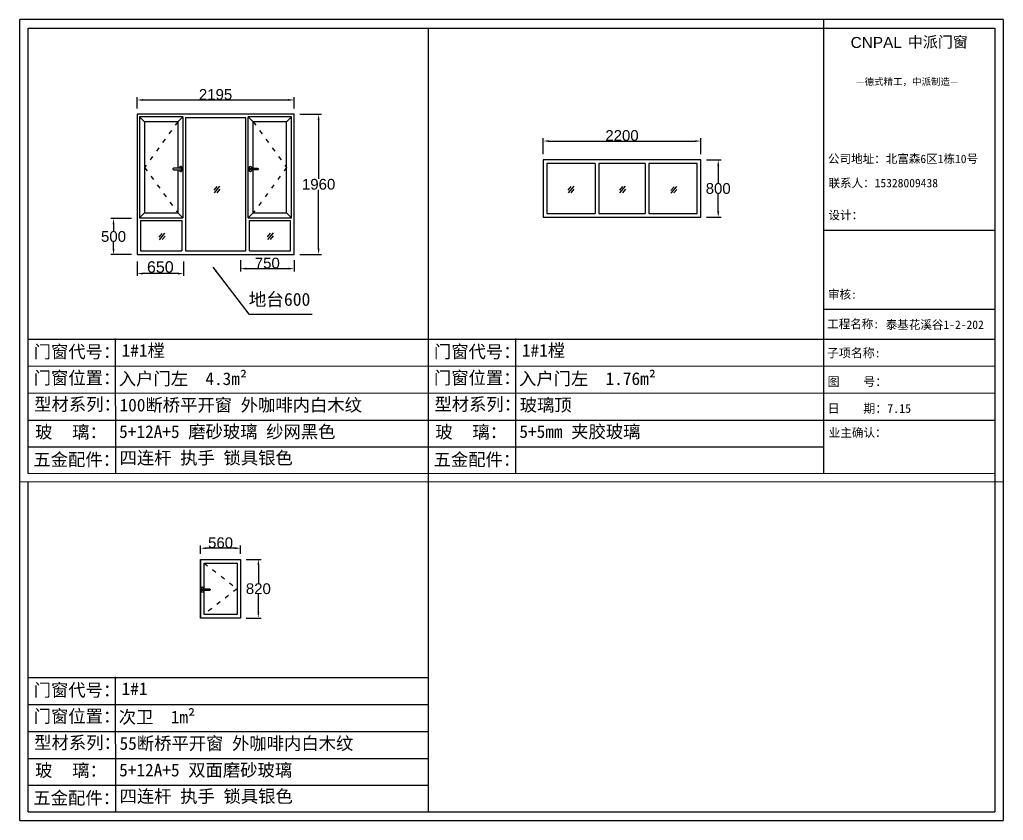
# Model space of a CAD drawing. Header units: inches. Extents: x -138455 to 599497, y -747149 to 13167.
# Drawn here: x 203117 to 216865, y -158557 to -147359 of the extents above; entities that cross this region are included whole.
import ezdxf

# ---------------------------------------------------------------- set-up
doc = ezdxf.new("R2010")
doc.units = ezdxf.units.IN
doc.header["$MEASUREMENT"] = 0
doc.header["$PDMODE"] = 35
doc.header["$PDSIZE"] = -3
doc.linetypes.add('ACAD_ISO03W100', pattern=[30, 12, -18])
doc.layers.add('0 @ 1', color=7, linetype='Continuous')
doc.styles.add('Annotative', font='arialbd.ttf')
doc.styles.add('MtXpl_', font='')
doc.styles.get("Standard").update_dxf_attribs({"font": 'arial.ttf'})
doc.styles.get('MtXpl_').set_extended_font_data('SimSun')
doc.dimstyles.get("Standard").update_dxf_attribs({"dimtxt": 80, "dimasz": 70, "dimexe": 40, "dimexo": 80, "dimgap": 0, "dimtad": 1, "dimtih": 1, "dimtoh": 1, "dimdec": 0, "dimzin": 0, "dimdsep": 46, "dimtxsty": 'Standard', "dimcen": 0.09, "dimadec": 0, "dimazin": 0, "dimtfac": 1, "dimtdec": 0, "dimtofl": 0, "dimtmove": 0, "dimatfit": 3, "dimfxl": 0, "dimtolj": 1, "dimtzin": 0, "dimarcsym": 0})

# ---------------------------------------------------------------- blocks, each defined once
blk = doc.blocks.new('*D399')
at = {"color": 0, "lineweight": -2, "transparency": 16777216}
for p, q in [((206285, -154908), (206493, -154908)), ((206453, -154988), (206453, -155242)), ((206453, -155648), (206453, -155395)), ((206285, -155728), (206493, -155728))]:
    blk.add_line(p, q, dxfattribs=at)
at = {"color": 0, "transparency": 16777216}
for points in [[(206440, -154988), (206466, -154988), (206453, -154908)], [(206440, -155648), (206466, -155648), (206453, -155728)]]:
    blk.add_solid(points, dxfattribs=at)
at = {"layer": 'Defpoints', "color": 0, "transparency": 16777216}
for p in [(206205, -154908), (206205, -155728), (206453, -155728)]:
    blk.add_point(p, dxfattribs=at)
at = {"color": 0, "transparency": 16777216, "insert": (206453, -155318), "char_height": 150, "attachment_point": 5}
blk.add_mtext('\\A1;820', dxfattribs=at)
blk = doc.blocks.new('*D400')
at = {"color": 0, "lineweight": -2, "transparency": 16777216}
for p, q in [((205645, -154828), (205645, -154711)), ((206125, -154751), (205725, -154751)), ((206205, -154828), (206205, -154711))]:
    blk.add_line(p, q, dxfattribs=at)
at = {"color": 0, "transparency": 16777216}
for points in [[(205725, -154738), (205725, -154764), (205645, -154751)], [(206125, -154738), (206125, -154764), (206205, -154751)]]:
    blk.add_solid(points, dxfattribs=at)
at = {"layer": 'Defpoints', "color": 0, "transparency": 16777216}
for p in [(205645, -154751), (205645, -154908), (206205, -154908)]:
    blk.add_point(p, dxfattribs=at)
at = {"color": 0, "transparency": 16777216, "insert": (205925, -154675), "char_height": 150, "attachment_point": 5}
blk.add_mtext('\\A1;560', dxfattribs=at)
blk = doc.blocks.new('dzcs')
blk.add_lwpolyline([(142182, -3328), (142182, -3342, 0.414214), (142196, -3355), (142196, -3355, 0.414214), (142209, -3342), (142209, -3294, 0.414214), (142196, -3280), (142196, -3280, 0.414214), (142182, -3294), (142182, -3308)], format="xyb")
blk.add_lwpolyline([(142096, -3328), (142196, -3328, 0.414214), (142206, -3318), (142206, -3318, 0.414214), (142196, -3308), (142096, -3308, 0.414214), (142086, -3318), (142086, -3318, 0.414214)], format="xyb", close=True)
blk = doc.blocks.new('*D824')
at = {"color": 0, "lineweight": -2, "transparency": 16777216}
for p, q in [((204678, -150142), (204389, -150142)), ((204429, -150222), (204429, -150316)), ((204429, -150562), (204429, -150469)), ((204678, -150642), (204389, -150642))]:
    blk.add_line(p, q, dxfattribs=at)
at = {"color": 0, "transparency": 16777216}
for points in [[(204415, -150222), (204442, -150222), (204429, -150142)], [(204415, -150562), (204442, -150562), (204429, -150642)]]:
    blk.add_solid(points, dxfattribs=at)
at = {"layer": 'Defpoints', "color": 0, "transparency": 16777216}
for p in [(204758, -150142), (204429, -150642), (204758, -150642)]:
    blk.add_point(p, dxfattribs=at)
at = {"color": 0, "transparency": 16777216, "insert": (204429, -150392), "char_height": 150, "attachment_point": 5}
blk.add_mtext('\\A1;500', dxfattribs=at)
blk = doc.blocks.new('*D825')
at = {"color": 0, "lineweight": -2, "transparency": 16777216}
for p, q in [((204758, -148602), (204758, -148442)), ((206953, -148602), (206953, -148442)), ((204838, -148482), (206873, -148482))]:
    blk.add_line(p, q, dxfattribs=at)
at = {"color": 0, "transparency": 16777216}
for points in [[(204838, -148469), (204838, -148495), (204758, -148482)], [(206873, -148469), (206873, -148495), (206953, -148482)]]:
    blk.add_solid(points, dxfattribs=at)
at = {"layer": 'Defpoints', "color": 0, "transparency": 16777216}
for p in [(206953, -148482), (204758, -148682), (206953, -148682)]:
    blk.add_point(p, dxfattribs=at)
at = {"color": 0, "transparency": 16777216, "insert": (205855, -148406), "char_height": 150, "attachment_point": 5}
blk.add_mtext('\\A1;2195', dxfattribs=at)
blk = doc.blocks.new('*D826')
at = {"color": 0, "lineweight": -2, "transparency": 16777216}
for p, q in [((207033, -148682), (207335, -148682)), ((207295, -148762), (207295, -149586)), ((207295, -150562), (207295, -149739)), ((207033, -150642), (207335, -150642))]:
    blk.add_line(p, q, dxfattribs=at)
at = {"color": 0, "transparency": 16777216}
for points in [[(207282, -148762), (207308, -148762), (207295, -148682)], [(207282, -150562), (207308, -150562), (207295, -150642)]]:
    blk.add_solid(points, dxfattribs=at)
at = {"layer": 'Defpoints', "color": 0, "transparency": 16777216}
for p in [(206953, -148682), (206953, -150642), (207295, -150642)]:
    blk.add_point(p, dxfattribs=at)
at = {"color": 0, "transparency": 16777216, "insert": (207295, -149662), "char_height": 150, "attachment_point": 5}
blk.add_mtext('\\A1;1960', dxfattribs=at)
blk = doc.blocks.new('123as')
at = {"color": 0}
for p, q in [((90189, 51387), (90252, 51462)), ((90194, 51330), (90312, 51470)), ((90251, 51335), (90314, 51410))]:
    blk.add_line(p, q, dxfattribs=at)
blk = doc.blocks.new('*D827')
at = {"color": 0, "lineweight": -2, "transparency": 16777216}
for p, q in [((212715, -149321), (212920, -149321)), ((212880, -149401), (212880, -149645)), ((212880, -150041), (212880, -149798)), ((212715, -150121), (212920, -150121))]:
    blk.add_line(p, q, dxfattribs=at)
at = {"color": 0, "transparency": 16777216}
for points in [[(212867, -149401), (212894, -149401), (212880, -149321)], [(212867, -150041), (212894, -150041), (212880, -150121)]]:
    blk.add_solid(points, dxfattribs=at)
at = {"layer": 'Defpoints', "color": 0, "transparency": 16777216}
for p in [(212635, -149321), (212635, -150121), (212880, -150121)]:
    blk.add_point(p, dxfattribs=at)
at = {"color": 0, "transparency": 16777216, "insert": (212880, -149721), "char_height": 150, "attachment_point": 5}
blk.add_mtext('\\A1;800', dxfattribs=at)
blk = doc.blocks.new('*D828')
at = {"color": 0, "lineweight": -2, "transparency": 16777216}
for p, q in [((210435, -149241), (210435, -149017)), ((212635, -149241), (212635, -149017)), ((210515, -149057), (212555, -149057))]:
    blk.add_line(p, q, dxfattribs=at)
at = {"color": 0, "transparency": 16777216}
for points in [[(210515, -149044), (210515, -149070), (210435, -149057)], [(212555, -149044), (212555, -149070), (212635, -149057)]]:
    blk.add_solid(points, dxfattribs=at)
at = {"layer": 'Defpoints', "color": 0, "transparency": 16777216}
for p in [(212635, -149057), (210435, -149321), (212635, -149321)]:
    blk.add_point(p, dxfattribs=at)
at = {"color": 0, "transparency": 16777216, "insert": (211535, -148980), "char_height": 150, "attachment_point": 5}
blk.add_mtext('\\A1;2200', dxfattribs=at)
blk = doc.blocks.new('*D829')
at = {"color": 0, "lineweight": -2, "transparency": 16777216}
for p, q in [((206203, -150722), (206203, -150881)), ((206953, -150722), (206953, -150881)), ((206283, -150841), (206873, -150841))]:
    blk.add_line(p, q, dxfattribs=at)
at = {"color": 0, "transparency": 16777216}
for points in [[(206283, -150827), (206283, -150854), (206203, -150841)], [(206873, -150827), (206873, -150854), (206953, -150841)]]:
    blk.add_solid(points, dxfattribs=at)
at = {"layer": 'Defpoints', "color": 0, "transparency": 16777216}
for p in [(206203, -150642), (206953, -150642), (206953, -150841)]:
    blk.add_point(p, dxfattribs=at)
at = {"color": 0, "transparency": 16777216, "insert": (206578, -150764), "char_height": 150, "attachment_point": 5}
blk.add_mtext('\\A1;750', dxfattribs=at)
blk = doc.blocks.new('*D1097')
at = {"color": 0, "lineweight": -2, "transparency": 16777216}
for p, q in [((204758, -150742), (204758, -150940)), ((205408, -150742), (205408, -150940)), ((205328, -150910), (204838, -150910))]:
    blk.add_line(p, q, dxfattribs=at)
at = {"color": 0, "transparency": 16777216}
for points in [[(204838, -150897), (204838, -150924), (204758, -150910)], [(205328, -150897), (205328, -150924), (205408, -150910)]]:
    blk.add_solid(points, dxfattribs=at)
at = {"layer": 'Defpoints', "color": 0, "transparency": 16777216}
for p in [(204758, -150642), (205408, -150642), (204758, -150910)]:
    blk.add_point(p, dxfattribs=at)
at = {"color": 0, "transparency": 16777216, "insert": (205083, -150819), "char_height": 160, "attachment_point": 5}
blk.add_mtext('\\A1;650', dxfattribs=at)

msp = doc.modelspace()

# ---------------------------------------------------------------- linework, layer by layer
for p, q in [((216864.9, -147359), (203117.2, -147359)), ((203117.2, -153825), (203117.2, -147359)), ((214353, -147359), (214353, -153700.4)), ((216864.9, -147359), (216864.9, -158556.8)), ((203235.5, -147476.9), (216747, -147476.9)), ((203235.5, -153706.6), (203235.5, -147476.9)), ((208827, -147476.9), (208828.1, -153822.1)), ((216747, -147476.9), (216747, -158438.8)), ((206952.7, -148682.3), (204757.7, -148682.3)), ((204757.7, -148682.3), (204757.7, -150642.3)), ((204792.7, -148717.3), (204792.7, -150132.3)), ((205397.7, -148717.3), (204792.7, -148717.3)), ((204862.7, -148787.3), (204792.7, -148717.3)), ((205327.7, -148787.3), (205397.7, -148717.3)), ((205397.7, -148717.3), (205397.7, -150132.3)), ((205432.7, -148732.3), (205432.7, -150592.3)), ((206277.7, -148732.3), (205432.7, -148732.3)), ((206277.7, -150592.3), (206277.7, -148732.3)), ((206917.7, -148717.3), (206312.7, -148717.3)), ((206312.7, -150132.3), (206312.7, -148717.3)), ((206382.7, -148787.3), (206312.7, -148717.3)), ((206847.7, -148787.3), (206917.7, -148717.3)), ((206917.7, -150132.3), (206917.7, -148717.3)), ((206952.7, -150642.3), (206952.7, -148682.3)), ((205327.7, -148787.3), (204862.7, -148787.3)), ((204862.7, -148787.3), (204862.7, -150062.3)), ((205327.7, -148787.3), (205327.7, -149437.8)), ((206847.7, -148787.3), (206382.7, -148787.3)), ((206382.7, -149437.8), (206382.7, -148787.3)), ((206847.7, -150062.3), (206847.7, -148787.3)), ((210485, -149371.1), (210485, -150071.1)), ((211160, -149371.1), (210485, -149371.1)), ((211160, -149371.1), (211160, -150071.1)), ((211210, -149371.1), (211210, -150071.1)), ((211860, -149371.1), (211210, -149371.1)), ((211860, -149371.1), (211860, -150071.1)), ((212585, -149371.1), (211910, -149371.1)), ((211910, -149371.1), (211910, -150071.1)), ((212585, -150071.1), (212585, -149371.1)), ((205327.7, -149457.8), (205327.7, -150062.3)), ((206382.7, -150062.3), (206382.7, -149457.8)), ((204862.7, -150062.3), (204792.7, -150132.3)), ((204862.7, -150062.3), (205327.7, -150062.3)), ((205327.7, -150062.3), (205397.7, -150132.3)), ((206382.7, -150062.3), (206312.7, -150132.3)), ((206382.7, -150062.3), (206847.7, -150062.3)), ((206847.7, -150062.3), (206917.7, -150132.3)), ((210485, -150071.1), (211160, -150071.1)), ((211210, -150071.1), (211860, -150071.1)), ((211910, -150071.1), (212585, -150071.1)), ((204792.7, -150132.3), (205397.7, -150132.3)), ((204807.7, -150167.3), (205382.7, -150167.3)), ((204807.7, -150167.3), (204807.7, -150592.3)), ((205382.7, -150167.3), (205382.7, -150592.3)), ((206312.7, -150132.3), (206917.7, -150132.3)), ((206327.7, -150592.3), (206327.7, -150167.3)), ((206327.7, -150167.3), (206902.7, -150167.3)), ((206902.7, -150592.3), (206902.7, -150167.3)), ((214353, -150303.9), (216747, -150303.9)), ((204757.7, -150642.3), (206952.7, -150642.3)), ((204807.7, -150592.3), (205382.7, -150592.3)), ((205432.7, -150592.3), (206277.7, -150592.3)), ((206327.7, -150592.3), (206902.7, -150592.3)), ((214353, -151408.7), (216747, -151408.7)), ((203234.3, -151825.9), (216747, -151825.9)), ((204453.8, -151816.7), (204454.3, -153698.2)), ((210047.3, -151815.9), (210047.8, -153697.3)), ((203234.5, -152203.7), (216747, -152201.1)), ((203234.8, -152581.5), (216747, -152578.9)), ((203235, -152959.6), (216747, -152959.6)), ((203235.2, -153334.6), (214353, -153331.2)), ((203235.5, -153706.6), (216747, -153700)), ((203117.2, -153825), (216864.9, -153818.3)), ((203118.2, -158556.8), (203118.2, -153825)), ((203236.5, -158438.8), (203236.5, -153822.1)), ((208828.1, -153822.1), (208828.6, -158438.8)), ((205645.2, -155728.3), (205645.2, -154908.3)), ((205645.2, -154908.3), (206205.2, -154908.3)), ((205645.2, -154908.3), (205645.2, -155728.3)), ((206205.2, -154908.3), (206205.2, -155728.3)), ((205695.2, -155320.6), (205695.2, -154958.3)), ((205695.2, -154958.3), (206155.2, -154958.3)), ((206155.2, -154958.3), (206155.2, -155678.3)), ((205695.2, -155678.3), (205695.2, -155340.6)), ((206205.2, -155728.3), (205645.2, -155728.3)), ((206155.2, -155678.3), (205695.2, -155678.3)), ((203234.3, -156558.2), (208828.4, -156558.2)), ((204453.8, -156548.9), (204454.3, -158430.4)), ((203234.5, -156935.9), (208828.4, -156934.8)), ((203234.8, -157313.8), (208828.5, -157312.7)), ((203235, -157691.8), (208828.5, -157691.8)), ((203235.2, -158066.8), (208828.6, -158065.1)), ((203236.5, -158438.8), (216747, -158438.8)), ((203118.2, -158556.8), (216864.9, -158556.8))]:
    msp.add_line(p, q)
at = {"linetype": 'ACAD_ISO03W100', "ltscale": 5}
for points in [[(205327.7, -148787.3), (204862.7, -149424.8), (205327.7, -150062.3)], [(206382.7, -148787.3), (206847.7, -149424.8), (206382.7, -150062.3)], [(205695.2, -154958.3), (206155.2, -155318.3), (205695.2, -155678.3)]]:
    msp.add_lwpolyline(points, dxfattribs=at)
msp.add_lwpolyline([(210435, -150121.1), (212635, -150121.1), (212635, -149321.1), (210435, -149321.1)], close=True)

# ---------------------------------------------------------------- block references
msp.add_blockref('dzcs', (63172.7, -146130))
at = {"xscale": -1}
for p in [(348537.7, -146130), (347868, -152012.8)]:
    msp.add_blockref('dzcs', p, dxfattribs=at)
at = {"xscale": 0.6684526412304121, "yscale": 0.6684526412304121, "zscale": 0.6684526412304121}
for p in [(145547.5, -184094.3), (150498, -184094.3), (151216.8, -184094.3), (151933.1, -184097.9), (144778.7, -184750.3), (146293.7, -184746.4)]:
    msp.add_blockref('123as', p, dxfattribs=at)

# ---------------------------------------------------------------- texts
msp.add_text('CNPAL', height=153.83).set_placement((214730.8, -147754.9))
at = {"style": 'MtXpl_'}
for s, height, p in [('中派门窗', 153.83, (215529.6, -147748.6)), ('—德式精工，中派制造—', 94.666, (214811.3, -148273.5)), ('公司地址：北富森6区1栋10号', 118.333, (214414.6, -149365.1)), ('联系人：15328009438', 118.333, (214421.1, -149703.4)), ('设计：', 118.33, (214421.2, -150152.4)), ('审核:', 118.33, (214413.7, -151261.1)), ('工程名称:', 118.33, (214402.7, -151674.7)), ('泰基花溪谷1-2-202', 118.333, (215221.4, -151684.9)), ('子项名称:', 122.28, (214400.2, -152082.4)), ('图    号：', 122.28, (214408.9, -152483.4)), ('日    期：7.15', 122.279, (214409.4, -152858)), ('业主确认：', 118.33, (214425.8, -153195.3))]:
    msp.add_text(s, height=height, dxfattribs=at).set_placement(p)
at = {"layer": '0 @ 1', "style": 'Annotative'}
for s, p in [('门窗代号：', (203313.1, -152091.8)), ('门窗代号：', (208906.6, -152091)), ('门窗位置：', (203313.1, -152457.5)), ('门窗位置：', (208906.6, -152456.7)), ('型材系列：', (203320.6, -152826.9)), ('型材系列：', (208914.1, -152826.1)), ('玻    璃：', (203333, -153214.2)), ('玻    璃：', (208926.5, -153213.4)), ('五金配件：', (203308.7, -153600.1)), ('五金配件：', (208902.2, -153599.3)), ('门窗代号：', (203313.1, -156824.1)), ('门窗位置：', (203313.1, -157189.7)), ('型材系列：', (203320.6, -157559.1)), ('玻    璃：', (203333, -157946.5)), ('五金配件：', (203308.7, -158332.4))]:
    msp.add_text(s, height=177.5, dxfattribs=at).set_placement(p)
at = {"layer": '0 @ 1', "attachment_point": 1, "style": 'Annotative'}
for s, width, insert, char_height in [('{\\fSimSun|b1|i0|c134|p2;地台600}', 890.554, (206317.9, -151180.4), 180.693), ('{\\fSimSun|b1|i0|c134|p2;1#1樘}', 4396.385, (204542.2, -151896.2), 177.499), ('{\\fSimSun|b1|i0|c134|p2;1#1樘}', 4396.385, (210135.7, -151895.4), 177.499), ('{\\fSimSun|b1|i0|c134|p2;入户门左  4.3m²}', 4396.385, (204502.5, -152291.6), 177.499), ('{\\fSimSun|b1|i0|c134|p2;入户门左  1.76m²   }', 4396.385, (210096, -152290.8), 177.499), ('{\\fSimSun|b1|i0|c134|p2;100断桥平开窗 外咖啡内白木纹}', 4396.385, (204512.7, -152660.2), 177.499), ('{\\fSimSun|b1|i0|c134|p2;玻璃顶}', 4396.385, (210106.2, -152659.4), 177.499), ('{\\fSimSun|b1|i0|c134|p2;5+12A+5 磨砂玻璃 纱网黑色}', 5972.399, (204507.1, -153032.4), 177.499), ('{\\fSimSun|b1|i0|c134|p2;5+5mm 夹胶玻璃 }', 5972.399, (210100.6, -153031.6), 177.499), ('{\\fSimSun|b1|i0|c134|p2;四连杆 执手 锁具银色}', 5156.596, (204514, -153399.2), 177.499), ('{\\fSimSun|b1|i0|c134|p2;1#1}', 4396.385, (204542.2, -156628.4), 177.499), ('{\\fSimSun|b1|i0|c134|p2;次卫  1m²}', 4396.385, (204502.5, -157023.9), 177.499), ('{\\fSimSun|b1|i0|c134|p2;55断桥平开窗 外咖啡内白木纹}', 4396.385, (204512.7, -157392.4), 177.499), ('{\\fSimSun|b1|i0|c134|p2;5+12A+5 双面磨砂玻璃}', 5972.399, (204507.1, -157764.7), 177.499), ('{\\fSimSun|b1|i0|c134|p2;四连杆 执手 锁具银色}', 5156.596, (204514, -158131.4), 177.499)]:
    msp.add_mtext_dynamic_manual_height_columns(s, width=width, gutter_width=903.5, heights=[0], dxfattribs=dict(at, insert=insert, char_height=char_height))

# ---------------------------------------------------------------- dimensions: what is measured, and where the dimension line sits
for base, p1, p2, override, picture, middle in [((206952.7, -148482.2), (204757.7, -148682.3), (206952.7, -148682.3), {"dimtxt": 150, "dimasz": 80}, '*D825', (205855.2, -148405.6)), ((212635, -149057), (210435, -149321.1), (212635, -149321.1), {"dimtxt": 150, "dimasz": 80}, '*D828', (211535, -148980.4)), ((204757.7, -150910.5), (205407.7, -150642.3), (204757.7, -150642.3), {"dimtxt": 160, "dimasz": 80, "dimexe": 30, "dimexo": 100, "dimgap": 10}, '*D1097', (205082.7, -150818.8)), ((206952.7, -150840.7), (206202.7, -150642.3), (206952.7, -150642.3), {"dimtxt": 150, "dimasz": 80}, '*D829', (206577.7, -150764.1))]:
    dim = msp.add_linear_dim(base=base, p1=p1, p2=p2, dimstyle='Standard', override=override)
    dim.commit()
    dim.dimension.update_dxf_attribs({"geometry": picture, "text_midpoint": middle})
for base, p1, p2, angle, picture, middle in [((207295.1, -150642.3), (206952.7, -148682.3), (206952.7, -150642.3), 90, '*D826', (207295.1, -149662.3)), ((212880.2, -150121.1), (212635, -149321.1), (212635, -150121.1), 90, '*D827', (212880.2, -149721.1)), ((204428.7, -150642.3), (204757.7, -150142.3), (204757.7, -150642.3), 90, '*D824', (204428.7, -150392.3)), ((205645.2, -154751.2), (206205.2, -154908.3), (205645.2, -154908.3), 180, '*D400', (205925.2, -154674.6)), ((206452.9, -155728.3), (206205.2, -154908.3), (206205.2, -155728.3), 90, '*D399', (206452.9, -155318.3))]:
    dim = msp.add_linear_dim(base=base, p1=p1, p2=p2, angle=angle, dimstyle='Standard', override={"dimtxt": 150, "dimasz": 80})
    dim.commit()
    dim.dimension.update_dxf_attribs({"geometry": picture, "text_midpoint": middle})

# ---------------------------------------------------------------- leaders
msp.add_leader([(205817.9, -150819.8), (206321.5, -151477.5), (207204, -151477.5)], dimstyle='Standard', override={"dimtxt": 150, "dimasz": 80})

doc.saveas('drawing.dxf')
